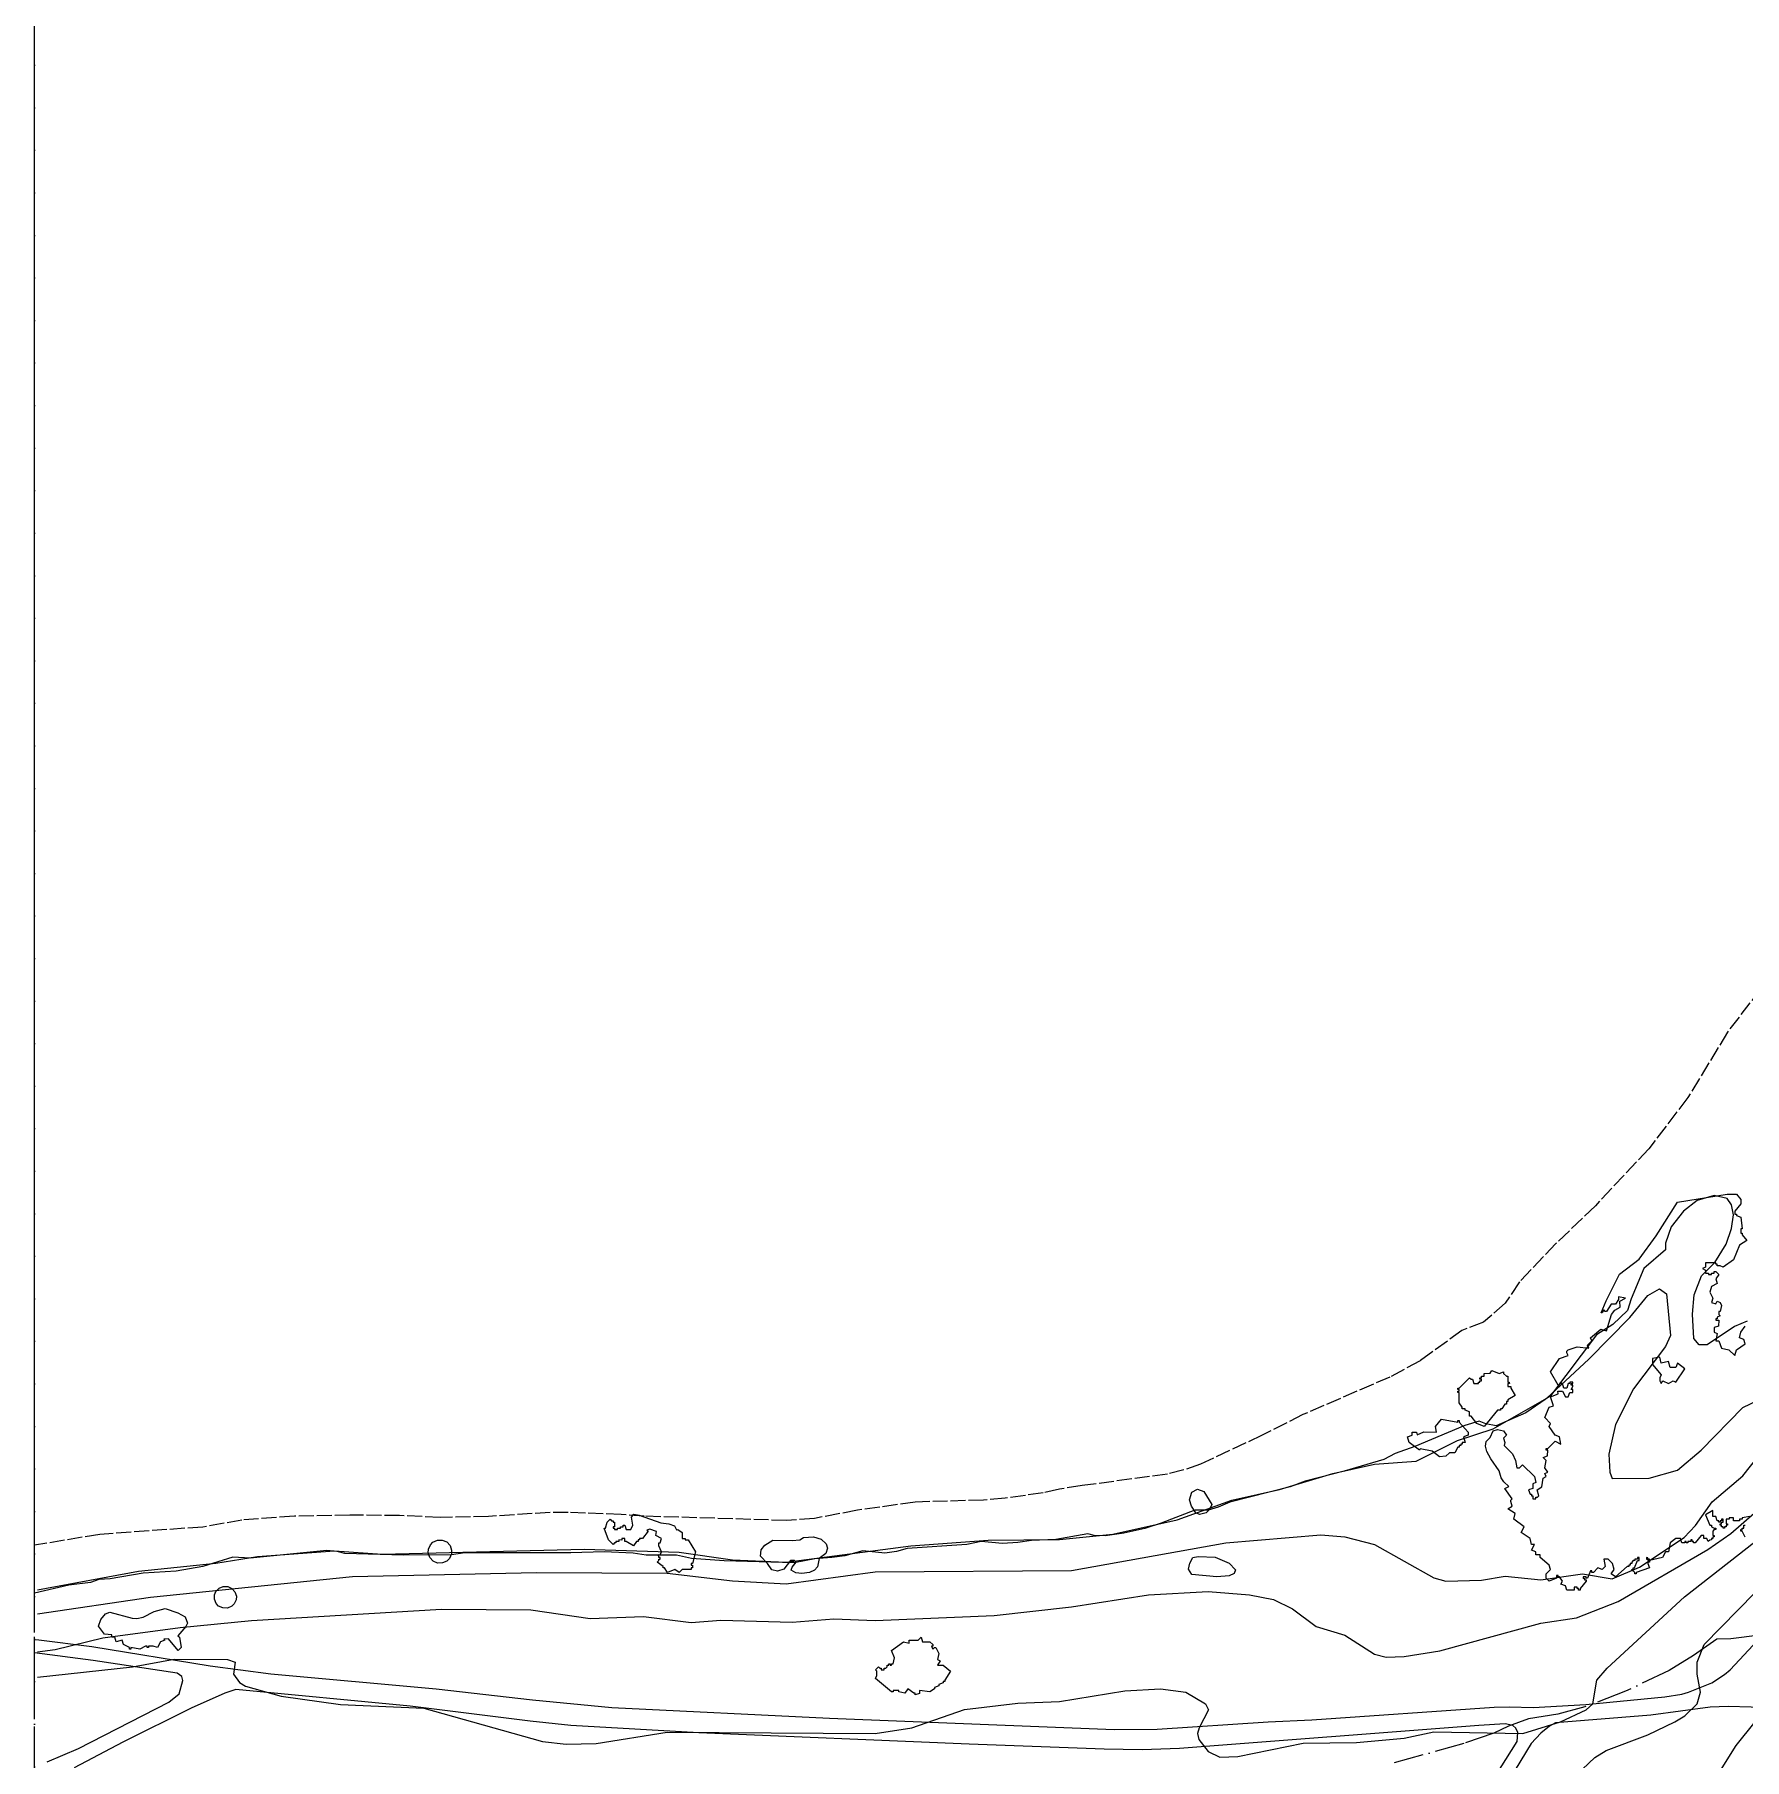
# Model space of a CAD drawing. Header units: metres. Extents: x -550 to 550, y -500 to 950.
# Drawn here: x -550 to -260, y -255 to 37.5 of the extents above; entities that cross this region are included whole.
import ezdxf

# ---------------------------------------------------------------- set-up
doc = ezdxf.new("R2010")
doc.units = ezdxf.units.M
doc.header["$LTSCALE"] = 2
for name, pattern in [('DASHDOT', [3.556, 2.54, -0.508, 0, -0.508]), ('DASHED', [1.524, 1.27, -0.254]), ('PHANTOM', [6.35, 3.175, -0.635, 0.635, -0.635, 0.635, -0.635])]:
    doc.linetypes.add(name, pattern=pattern)
for name, color, linetype in [('SITE-FLOOD-LIMIT', 5, 'DASHED'), ('SITE-PATH', 84, 'CONTINUOUS'), ('SITE-PROPERTY', 7, 'PHANTOM'), ('SITE-SETBACK-WATER', 1, 'DASHDOT'), ('SITE-TREE-CANOPY', 94, 'CONTINUOUS'), ('SITE-WATER-EDGE', 5, 'CONTINUOUS'), ('TOPO-CONTOUR-MAJOR', 8, 'CONTINUOUS'), ('TOPO-CONTOUR-MINOR', 9, 'CONTINUOUS')]:
    doc.layers.add(name, color=color, linetype=linetype)

msp = doc.modelspace()

# ---------------------------------------------------------------- linework, layer by layer
at = {"layer": 'SITE-FLOOD-LIMIT'}
msp.add_lwpolyline([(-257.25, -124.23), (-262.92, -131.65), (-269.63, -142.73), (-276.26, -151.42), (-285.32, -161.08), (-292, -167.49), (-298.17, -173.99), (-300.6, -177.6), (-304.29, -180.81), (-307.95, -182.23), (-315.04, -187.37), (-320.16, -190.12), (-334.92, -196.49), (-341.81, -200), (-352.26, -204.89), (-355.1, -205.86), (-357.89, -206.58), (-372.36, -208.53), (-376.21, -209.14), (-378.96, -209.75), (-385.4, -210.68), (-389.06, -210.99), (-400.64, -211.31), (-410.43, -212.7), (-417.74, -214.08), (-422.46, -214.44), (-446.64, -213.71), (-450.5, -213.41), (-459.49, -213.07), (-462.54, -213.08), (-473, -213.75), (-481.23, -213.92), (-488.09, -213.62), (-496.52, -213.53), (-505.91, -213.7), (-514.85, -214.37), (-521.45, -215.55), (-538.91, -216.79), (-550, -218.65), (-550, 611.76)], dxfattribs=at)
at = {"layer": 'SITE-PATH'}
for points in [[(-547.84, -255.37), (-542.51, -253.1), (-527.21, -245.27), (-525.47, -243.82), (-524.82, -241.57), (-525, -240.87), (-525.83, -240.35), (-540.06, -238.16), (-550, -236.9), (-550, -234.62), (-549.27, -234.7), (-540.29, -235.79), (-520.23, -239.07), (-509.9, -240.42), (-481.91, -243), (-465.56, -244.87), (-452.09, -246.12), (-415.18, -247.98), (-366.94, -249.86), (-359.63, -249.8), (-340.82, -248.55), (-333.42, -248.21), (-302.5, -246.1), (-299.87, -246.01), (-295.87, -246.14), (-286.96, -245.63), (-273.52, -244.36), (-270.68, -243.91), (-269.51, -243.57), (-265.59, -241.98), (-263.4, -240.57), (-262.46, -239.75), (-257.78, -234.74)], [(-318.57, -283.67), (-298.58, -251.92), (-298.48, -250.36), (-298.8, -249.67), (-299.32, -249.18), (-300.6, -248.94), (-305.06, -249.22), (-355.86, -253.09), (-362.19, -253.3), (-368.63, -253.19), (-391.52, -252.39), (-437.34, -250.46), (-459.04, -249.19), (-465.93, -248.49), (-486.32, -245.92), (-515.84, -243.1), (-517.71, -243.69), (-523.45, -246.25), (-535.03, -252.03), (-543.25, -256.39)], [(-254.97, -246.18), (-262.81, -245.96), (-265.83, -246.11), (-275.89, -247.45), (-292.07, -248.72), (-293.12, -249.29), (-294.54, -250.5), (-296.2, -252.26), (-312.33, -278.76)]]:
    msp.add_lwpolyline(points, dxfattribs=at)
at = {"layer": 'SITE-PROPERTY'}
msp.add_lwpolyline([(-91.29, 364.29), (28.27, 364.14), (-149.92, -232.31), (-283.98, -308.65), (-550, -309.07), (-550, 364.89)], close=True, dxfattribs=at)
msp.add_lwpolyline([(-91.29, 364.29), (28.27, 364.14), (-149.92, -232.31), (-283.98, -308.65), (-550, -309.07), (-550, 364.89)], close=True, dxfattribs=at)
at = {"layer": 'SITE-SETBACK-WATER'}
for points in [[(-550, -276.7), (-550, 665.93)], [(-257.45, -233.86), (-262.34, -234.5), (-264.71, -234.57), (-268.65, -237.31), (-272.78, -239.88), (-280.23, -243.39), (-287.08, -246.05), (-291.7, -247.27), (-296.66, -248.06), (-300.05, -249.33), (-302.53, -250.49), (-307.61, -252.23), (-319.76, -255.62)]]:
    msp.add_lwpolyline(points, dxfattribs=at)
at = {"layer": 'SITE-TREE-CANOPY'}
for points in [[(-259.15, -213.74), (-260.4, -213.99), (-260.41, -214.24), (-260.9, -214.24), (-260.9, -214.49), (-261.9, -214.49), (-261.9, -213.99), (-262.65, -213.99), (-262.65, -214.23), (-263.15, -214.24), (-263.15, -214.99), (-262.9, -214.99), (-262.9, -215.24), (-263.15, -215.23), (-263.15, -215.49), (-263.4, -215.49), (-263.4, -215.74), (-263.65, -215.73), (-263.65, -215.49), (-263.9, -215.49), (-263.9, -215.25), (-264.15, -215.24), (-264.15, -214.99), (-263.9, -214.99), (-263.9, -214.74), (-263.65, -214.74), (-263.65, -214.24), (-263.9, -214.24), (-263.9, -214.49), (-264.15, -214.49), (-264.15, -214.74), (-264.4, -214.74), (-264.4, -214.49), (-264.65, -214.49), (-264.9, -213.74), (-265.4, -213.74), (-265.4, -212.74), (-266.65, -213.49), (-265.91, -215.24), (-265.65, -215.24), (-265.65, -215.49), (-265.15, -215.74), (-264.9, -215.74), (-264.9, -215.99), (-265.16, -215.99), (-265.4, -216.24), (-265.4, -216.99), (-265.15, -216.99), (-265.15, -217.23), (-265.4, -217.25), (-265.4, -217.49), (-265.65, -217.49), (-265.65, -217.73), (-265.9, -217.75), (-266.16, -217.99), (-266.4, -217.49), (-266.9, -217.49), (-266.91, -216.99), (-267.4, -216.99), (-268.4, -218.24), (-268.66, -218.24), (-268.66, -217.99), (-268.9, -217.99), (-268.9, -217.74), (-269.15, -217.74), (-269.15, -217.99), (-269.65, -217.98), (-269.65, -218.24), (-269.9, -218.24), (-269.91, -217.98), (-270.15, -218), (-270.15, -218.24), (-270.65, -218.24), (-270.9, -217.49), (-271.65, -217.49), (-272.65, -218.24), (-272.9, -219.74), (-273.41, -219.74), (-273.91, -220.74), (-276.15, -221.24), (-276.15, -221.49), (-276.4, -221.49), (-276.4, -221.74), (-276.16, -222.49), (-278.4, -223.23), (-278.4, -223.49), (-278.65, -223.49), (-278.65, -223.25), (-278.9, -222.99), (-279.15, -222.99), (-279.15, -222.74), (-278.9, -222.74), (-278.9, -222.49), (-278.66, -222.49), (-278.15, -221.24), (-277.9, -221.24), (-277.9, -220.74), (-278.15, -220.74), (-278.15, -220.99), (-278.65, -220.99), (-278.65, -221.24), (-278.9, -221.24), (-279.15, -221.49), (-279.15, -221.74), (-279.41, -221.74), (-279.4, -221.99), (-279.65, -221.99), (-279.65, -222.24), (-279.9, -222.24), (-281.9, -223.99), (-282.65, -223.48), (-282.15, -222.74), (-282.4, -221.74), (-283.15, -220.99), (-283.9, -220.99), (-283.66, -222.24), (-284.15, -222.74), (-284.91, -222.49), (-285.65, -223.24), (-285.9, -223.24), (-285.9, -222.99), (-286.15, -222.99), (-286.65, -224.24), (-286.9, -224.23), (-286.9, -223.99), (-287.4, -223.99), (-287.4, -224.25), (-287.16, -224.23), (-287.16, -224.49), (-286.9, -224.49), (-286.9, -224.74), (-287.9, -225.99), (-287.9, -226.24), (-288.16, -226.24), (-288.16, -225.99), (-288.4, -225.99), (-288.4, -225.73), (-288.9, -225.74), (-288.9, -226.23), (-290.15, -226.24), (-290.4, -225.49), (-291.15, -225.24), (-290.9, -224.74), (-291.4, -224), (-291.65, -223.99), (-291.65, -223.74), (-291.9, -223.74), (-291.9, -224.24), (-293.15, -224.74), (-293.65, -224.24), (-293.65, -223.49), (-292.91, -222.74), (-293.15, -221.99), (-294.65, -220.74), (-294.65, -220.24), (-295.4, -220.24), (-295.4, -219.74), (-296.15, -219.49), (-295.65, -218.49), (-296.15, -218.49), (-296.4, -217.49), (-297.9, -216.49), (-297.4, -215.49), (-299.15, -214.24), (-298.9, -213.24), (-300.15, -212.49), (-299.4, -211.99), (-299.65, -211.24), (-299.65, -210.99), (-299.4, -210.74), (-300.65, -208.99), (-300, -208.67), (-300.85, -207.91), (-301.27, -207.21), (-301.64, -206.04), (-303.07, -204), (-303.72, -202.72), (-303.92, -201.86), (-303.84, -201.04), (-303.15, -200.36), (-302.65, -199.24), (-301.9, -198.99), (-300.9, -199.24), (-300.4, -199.99), (-300.9, -200.49), (-300.65, -201.23), (-300.77, -201.72), (-299.35, -203.16), (-298.84, -204.24), (-298.61, -205.49), (-298.16, -205.49), (-297.65, -204.99), (-295.65, -206.99), (-295.4, -207.99), (-295.91, -208.24), (-295.9, -208.99), (-296.65, -209.24), (-296.4, -209.99), (-296.15, -209.99), (-296.15, -210.24), (-295.9, -210.24), (-295.9, -210.74), (-295.4, -210.74), (-295.4, -210.49), (-295.15, -210.49), (-294.9, -210.24), (-295.16, -209.24), (-294.4, -208.74), (-294.16, -207.24), (-293.65, -207), (-293.9, -206.49), (-293.4, -206.24), (-293.9, -205.49), (-293.65, -204.24), (-294.15, -203.74), (-293.41, -203.49), (-293.4, -202.49), (-293.65, -202.49), (-293.65, -202.25), (-293.4, -202.23), (-292.15, -200.99), (-291.16, -201.49), (-291.4, -200.23), (-292.15, -199.99), (-293.15, -198.49), (-292.9, -197.99), (-293.9, -196.99), (-293.16, -195.24), (-292.4, -194.99), (-292.9, -193.49), (-291.65, -192.99), (-291.66, -192.49), (-290.9, -192.49), (-290.4, -193.5), (-289.9, -193.48), (-289.65, -192.74), (-289.15, -192.74), (-289.16, -192.24), (-289.4, -192.24), (-289.15, -191.74), (-289.15, -191.49), (-289.4, -191.49), (-289.4, -191.24), (-289.15, -191.24), (-289.15, -190.99), (-289.65, -190.99), (-289.65, -191.24), (-289.91, -191.24), (-290.15, -191.99), (-290.65, -191.99), (-290.9, -191.24), (-291.4, -191.24), (-291.4, -191.49), (-291.65, -191.49), (-292.9, -189.24), (-291.4, -186.99), (-289.91, -186.49), (-290.15, -185.99), (-290.15, -185.74), (-289.9, -185.49), (-288.4, -184.99), (-286.4, -185.24), (-286.65, -184.73), (-285.9, -183.99), (-286.15, -183.49), (-284.4, -181.99), (-283.43, -182.31), (-282.58, -179.5), (-282.04, -178.79), (-281.12, -178.27), (-281.15, -177.25), (-280.19, -176.76), (-281.4, -176.54), (-281.4, -176.99), (-281.9, -177.74), (-282.65, -177.74), (-283.4, -178.99), (-283.65, -178.99), (-283.9, -178.74), (-284.15, -179.24), (-284.32, -179.24), (-283.46, -177.2), (-281.2, -172.67), (-277.88, -170.11), (-275.02, -166.19), (-271.4, -160.45), (-262.96, -159.09), (-261.4, -159.1), (-260.65, -159.99), (-260.66, -160.74), (-261.65, -161.99), (-261.65, -162.49), (-261.4, -162.49), (-261.4, -162.74), (-260.65, -162.99), (-260.4, -164.99), (-260.65, -164.99), (-260.66, -165.74), (-260.4, -165.74), (-260.4, -165.99), (-259.65, -166.99), (-260.9, -167.74), (-261.9, -170.24), (-263.65, -171.48), (-264.15, -171.24), (-264.65, -171.24), (-264.65, -170.99), (-264.9, -170.99), (-264.9, -170.74), (-266.65, -170.74), (-266.65, -171.49), (-267.15, -171.74), (-266.65, -171.99), (-266.65, -172.49), (-266.15, -172.49), (-266.15, -172.74), (-265.65, -172.74), (-265.65, -172.49), (-265.15, -172.5), (-265.15, -172.24), (-264.91, -172.24), (-264.4, -172.74), (-264.9, -173.49), (-264.66, -174.24), (-265.65, -174.74), (-265.9, -175.74), (-265.4, -176.74), (-265.65, -177.49), (-264.9, -177.73), (-264.65, -177.23), (-264.15, -177.49), (-263.9, -177.99), (-264.15, -178.99), (-264.4, -178.99), (-264.4, -179.49), (-264.15, -179.74), (-264.65, -179.99), (-264.65, -180.24), (-264.9, -180.24), (-264.9, -180.49), (-264.4, -180.49), (-264.41, -181.5), (-265.15, -181.74), (-265.15, -182.5), (-264.65, -182.74), (-264.9, -183.99), (-264.4, -183.99), (-263.91, -185.24), (-262.66, -185.49), (-261.65, -186.49), (-261.41, -185.49), (-259.9, -184.49), (-260.15, -183.74), (-260.9, -183.49), (-260.65, -182.49), (-259.9, -181.49)], [(-259.9, -217.24), (-260.4, -216.24), (-260.65, -216.24), (-260.65, -215.99), (-260.4, -216), (-260.4, -215.74), (-260.15, -215.74), (-260.15, -215.24), (-259.9, -215.24)]]:
    msp.add_lwpolyline(points, dxfattribs=at)
for points in [[(-274.15, -191.24), (-273.9, -190.74), (-272.9, -191.24), (-272.15, -190.74), (-271.65, -190.98), (-270.15, -188.74), (-271.4, -187.74), (-271.65, -188.49), (-272.65, -188.49), (-272.9, -187.49), (-274.16, -187.74), (-274.4, -186.74), (-275.65, -186.99), (-275.65, -187.99), (-274.15, -189.74), (-274.4, -190.24), (-274.4, -190.74)], [(-301.65, -189.49), (-300.9, -189.24), (-300.9, -189.49), (-300.4, -189.99), (-300.15, -189.99), (-300.15, -190.99), (-299.91, -190.99), (-299.9, -191.24), (-300.15, -191.23), (-300.15, -191.74), (-299.65, -191.74), (-299.65, -191.99), (-298.9, -193.24), (-300.16, -193.99), (-300.15, -194.24), (-300.4, -194.24), (-300.4, -194.74), (-300.66, -194.74), (-301.15, -195.49), (-301.4, -195.49), (-301.4, -195.74), (-301.9, -195.74), (-304.15, -198.49), (-305.4, -197.99), (-306.4, -196.74), (-306.66, -196.74), (-306.65, -195.99), (-307.41, -195.74), (-307.41, -195.49), (-307.9, -195.48), (-307.9, -195.24), (-308.4, -194.49), (-308.41, -192.74), (-308.65, -192.74), (-308.65, -192.49), (-308.41, -192.49), (-308.41, -192.24), (-308.65, -192.24), (-308.65, -191.99), (-308.4, -191.99), (-306.65, -190.24), (-306.4, -190.49), (-306.16, -190.49), (-305.9, -191.24), (-305.15, -191.24), (-305.15, -190.99), (-304.9, -190.99), (-304.91, -190.74), (-304.65, -190.74), (-304.65, -190.49), (-304.91, -190.49), (-304.9, -190.24), (-304.65, -190.24), (-304.65, -189.99), (-304.15, -189.99), (-304.15, -189.49), (-303.16, -189.48), (-302.9, -189)], [(-315.15, -202.49), (-316.9, -201.23), (-317.15, -200.24), (-316.4, -199.99), (-316.4, -199.49), (-315.66, -199.49), (-315.51, -199.92), (-314.43, -199.4), (-312.24, -199.44), (-312.4, -198.49), (-311.4, -197.24), (-308.65, -197.74), (-308.65, -197.49), (-308.41, -197.49), (-308.41, -197.74), (-306.91, -199.49), (-306.91, -199.99), (-307.65, -200.23), (-307.4, -201.24), (-307.9, -201.24), (-307.91, -201.49), (-308.15, -201.49), (-308.15, -201.74), (-308.4, -201.74), (-308.4, -201.99), (-308.65, -201.99), (-309.15, -202.99), (-310.03, -202.99), (-310.7, -203.53), (-311.77, -203.63), (-313, -202.71), (-315.01, -202.27)], [(-352.44, -213.45), (-353.08, -213.14), (-353.8, -212.02), (-354.12, -210.91), (-353.72, -209.63), (-352.76, -209.14), (-351.73, -209.54), (-350.37, -211.7), (-350.77, -212.58), (-351.32, -213.13)], [(-445.65, -215.89), (-446.18, -216.06), (-445.91, -216.24), (-446.9, -217.49), (-447.4, -217.49), (-447.4, -217.74), (-447.65, -217.74), (-447.65, -217.99), (-447.9, -217.99), (-448.4, -218.74), (-449.65, -217.99), (-449.9, -217.99), (-449.9, -217.49), (-450.4, -217.49), (-450.4, -217.75), (-450.9, -217.74), (-450.9, -217.99), (-451.4, -217.99), (-451.4, -218.24), (-451.65, -218.24), (-451.9, -218.49), (-452.65, -217.74), (-453.41, -215.74), (-453.15, -215.74), (-452.91, -214.74), (-452.4, -214.24), (-452.15, -214.49), (-451.9, -214.5), (-451.9, -214.74), (-451.66, -214.74), (-451.65, -215.49), (-451.9, -215.49), (-451.9, -215.74), (-451.65, -215.74), (-451.65, -215.99), (-451.15, -215.99), (-451.15, -215.74), (-450.65, -215.74), (-450.65, -215.49), (-450.15, -215.49), (-450.15, -215.24), (-449.9, -215.24), (-449.66, -215.99), (-448.9, -215.99), (-448.55, -215.25), (-448.75, -213.9), (-448.38, -213.34), (-447.45, -213.51), (-443.8, -214.82), (-442.45, -215), (-441.49, -215.37), (-441.15, -216), (-440.9, -215.99), (-440.15, -216.49), (-440.16, -217.49), (-439.65, -217.49), (-439.65, -217.74), (-439.15, -217.74), (-437.9, -219.74), (-438.41, -221.74), (-438.65, -221.74), (-438.65, -221.99), (-438.4, -221.99), (-438.4, -222.49), (-438.65, -222.49), (-438.65, -222.75), (-440.16, -222.74), (-440.66, -223.24), (-441.4, -222.74), (-442.65, -223.24), (-443.15, -222.49), (-443.4, -222.49), (-443.4, -222.24), (-444.4, -221.49), (-444.15, -221.24), (-444.15, -220.99), (-443.9, -220.99), (-443.9, -220.74), (-444.15, -220.74), (-444.16, -220.23), (-443.9, -220.24), (-443.65, -219.73), (-444.15, -218.74), (-444.15, -218.24), (-443.9, -218.24), (-443.65, -217.49), (-444.65, -216.99), (-444.54, -216.32)], [(-479.31, -220.1), (-479.64, -220.86), (-480.07, -221.31), (-480.82, -221.64), (-481.65, -221.65), (-482.41, -221.32), (-482.96, -220.71), (-483.23, -219.92), (-483.2, -219.3), (-482.87, -218.55), (-482.43, -218.1), (-481.68, -217.76), (-480.85, -217.76), (-480.1, -218.08), (-479.53, -218.69), (-479.28, -219.48)], [(-426.15, -218.61), (-424.82, -217.8), (-421.5, -217.85), (-420.19, -217.72), (-419.58, -217.34), (-417.88, -217.23), (-416.58, -217.6), (-415.76, -218.38), (-415.54, -219.12), (-415.79, -220.05), (-416.94, -220.87), (-417.2, -222.32), (-417.72, -222.86), (-418.57, -223.23), (-419.88, -223.44), (-420.91, -223.32), (-421.69, -222.85), (-421.51, -222.37), (-420.85, -221.52), (-421.19, -221.23), (-421.82, -221.23), (-422.95, -222.67), (-424.01, -223.03), (-424.99, -222.78), (-425.68, -221.75), (-426.91, -220.46), (-426.76, -219.42)], [(-354.02, -223.14), (-354.29, -222.67), (-354.06, -221.66), (-353.59, -220.74), (-352.69, -220.53), (-349.81, -220.66), (-347.39, -221.68), (-346.35, -222.8), (-346.57, -223.4), (-347.43, -223.83), (-349.53, -223.99), (-353.73, -223.59)], [(-276.41, -220.75), (-276.65, -220.74), (-276.65, -220.99), (-276.4, -220.99)], [(-276.4, -221.23), (-276.15, -221.24), (-276.15, -220.99), (-276.4, -220.99)], [(-515.81, -227.88), (-516.14, -228.59), (-516.56, -228.99), (-517.28, -229.3), (-518.06, -229.27), (-518.77, -228.95), (-519.17, -228.53), (-519.47, -227.8), (-519.46, -227.03), (-519.24, -226.48), (-518.71, -225.91), (-517.99, -225.61), (-517.21, -225.63), (-516.51, -225.96), (-516, -226.55), (-515.76, -227.29)], [(-528.09, -234.55), (-527.9, -234.74), (-528.66, -234.99), (-529.16, -235.99), (-529.9, -235.74), (-530.65, -235.74), (-530.65, -235.99), (-530.9, -235.99), (-530.9, -235.74), (-531.15, -235.74), (-532.15, -236.24), (-533.65, -235.99), (-533.65, -236.24), (-533.9, -236.24), (-533.9, -235.99), (-534.9, -235.49), (-535.15, -234.75), (-536.15, -234.99), (-536.4, -234.24), (-536.9, -234.24), (-536.9, -233.84), (-538.11, -233.73), (-539.12, -232.36), (-538.76, -231.21), (-537.95, -230.28), (-537.2, -230.01), (-533.41, -231), (-532.62, -231.04), (-531.56, -230.85), (-529.69, -229.89), (-527.83, -229.35), (-525.72, -230.08), (-524.44, -230.78), (-524.08, -231.84), (-524.33, -232.4), (-525.67, -234.02), (-525.4, -234.24), (-525.15, -235.99), (-525.65, -236.49), (-527.26, -234.48)], [(-399.4, -234.99), (-398.15, -234.99), (-397.65, -235.49), (-397.65, -235.74), (-397.9, -235.74), (-397.65, -236.24), (-397.4, -235.98), (-397.15, -235.98), (-396.65, -236.99), (-396.9, -237.99), (-396.4, -238.24), (-396.9, -238.99), (-395.91, -238.99), (-394.65, -239.99), (-395.65, -241.49), (-395.65, -241.74), (-395.9, -241.74), (-395.9, -241.99), (-396.65, -242.24), (-396.65, -242.49), (-397.4, -242.74), (-397.4, -242.99), (-398.15, -243.49), (-399.9, -243.24), (-399.9, -243.75), (-400.65, -243.99), (-400.65, -243.74), (-400.91, -243.74), (-401.9, -242.99), (-402.4, -243.74), (-403.41, -243.48), (-403.41, -243.24), (-404.4, -243.24), (-404.4, -243.49), (-404.66, -243.49), (-407.41, -241.24), (-407.15, -240.74), (-407.15, -239.99), (-407.4, -239.74), (-406.9, -239.24), (-406.65, -239.49), (-406.41, -239.49), (-406.4, -239.74), (-405.9, -239.74), (-405.9, -239.49), (-405.65, -239.49), (-405.4, -239.24), (-405.4, -238.99), (-405.15, -238.99), (-405.15, -238.74), (-404.9, -238.74), (-404.9, -238.99), (-404.65, -238.99), (-404.65, -238.74), (-404.4, -238.74), (-404.15, -237.74), (-404.65, -236.49), (-402.65, -234.99), (-401.65, -235.24), (-401.65, -234.74), (-400.16, -234.73), (-399.65, -234.23)]]:
    msp.add_lwpolyline(points, close=True, dxfattribs=at)
at = {"layer": 'SITE-WATER-EDGE'}
msp.add_lwpolyline([(-259.59, -180.65), (-261.71, -181.55), (-266.38, -184.66), (-267.74, -184.64), (-268.61, -183.58), (-268.83, -179.44), (-268.56, -176.17), (-267.32, -172.95), (-265.06, -170.68), (-263.12, -167.58), (-262.21, -164.91), (-261.92, -162.59), (-262.25, -160.91), (-262.96, -159.85), (-265.18, -159.36), (-268.08, -160.17), (-270.37, -162.02), (-272.48, -164.63), (-273.41, -167.44), (-273.45, -168.55), (-277.07, -171.71), (-279.27, -176.85), (-279.86, -178.85), (-282.38, -181.2), (-285.14, -182.95), (-292.93, -193.3), (-297.13, -196.21), (-302.14, -198.37), (-303.88, -198.07), (-305.03, -197.58), (-307.45, -198.32), (-315.91, -201.91), (-319.27, -203.08), (-321.2, -204.11), (-327.92, -206.1), (-334.51, -207.78), (-337.07, -208.71), (-347.32, -211.34), (-349.27, -212.19), (-350.97, -212.71), (-353.21, -212.69), (-358.93, -214.9), (-361.69, -215.79), (-365.29, -216.61), (-368.46, -217.04), (-370.29, -216.97), (-371.4, -216.7), (-376.82, -217.64), (-380.92, -217.83), (-383.26, -218.17), (-385.86, -218.34), (-389.47, -218), (-391.9, -218.49), (-402.03, -219.17), (-403.84, -219.68), (-405.78, -219.98), (-409.54, -219.6), (-412.57, -220.41), (-414.77, -220.74), (-417.67, -220.94), (-421.16, -221.64), (-433.03, -221.26), (-438.6, -220.87), (-441.14, -220.33), (-446.28, -220.32), (-448.49, -219.97), (-453.42, -219.77), (-459.04, -219.9), (-477.03, -219.91), (-479.27, -220.25), (-487.42, -220.34), (-497.37, -220.05), (-498.68, -219.67), (-500.42, -219.54), (-513.4, -220.83), (-516.34, -220.68), (-521.48, -222.25), (-525.99, -223.03), (-531.55, -223.38), (-537.16, -224.32), (-539.1, -224.42), (-540.52, -224.98), (-544.2, -225.38), (-550, -226.74), (-550, 615.97)], dxfattribs=at)
at = {"layer": 'TOPO-CONTOUR-MAJOR'}
msp.add_lwpolyline([(-549.5, -241.02), (-533.37, -239.23), (-526.32, -237.96), (-517.25, -238.03), (-515.96, -238.48), (-516.23, -240.5), (-515.24, -241.9), (-514.23, -242.53), (-508.18, -244.24), (-498.11, -245.64), (-484, -246.25), (-463.85, -251.93), (-459.82, -252.39), (-454.78, -252.27), (-442.69, -250.31), (-407.42, -250.55), (-401.24, -249.57), (-392.31, -246.46), (-383.24, -245.44), (-376.19, -245.12), (-365.1, -243.31), (-359.06, -242.99), (-354.76, -243.52), (-351.43, -245.53), (-350.91, -246.54), (-352.52, -249.57), (-352.81, -250.57), (-352.58, -251.58), (-350.97, -253.6), (-348.98, -254.58), (-345.96, -254.45), (-334.87, -252.2), (-325.81, -252.1), (-317.74, -251.33), (-312.71, -250.29), (-297.59, -250.56), (-291.2, -248.56), (-286.87, -246.54), (-285.75, -245.53), (-285.04, -241.5), (-283.34, -239.49), (-270.19, -227.4), (-258.3, -218.07)], dxfattribs=at)
at = {"layer": 'TOPO-CONTOUR-MINOR'}
for points in [[(-549.5, -226.17), (-532.37, -223.02), (-519.27, -221.69), (-512.21, -220.55), (-499.12, -219.58), (-491.05, -220.17), (-456.8, -219.29), (-440.67, -219.83), (-431.61, -221.11), (-422.54, -221.48), (-401.38, -218.72), (-388.28, -217.75), (-376.19, -217.65), (-367.12, -216.76), (-356.25, -214.3), (-346.97, -210.98), (-338.9, -209.19), (-329.84, -206.48), (-322.78, -204.87), (-315.73, -204.36), (-308.68, -200.86), (-302.63, -198.89), (-293.56, -193.72), (-286.41, -187.09), (-279.46, -180.02), (-276.43, -176.3), (-274.42, -175.18), (-273.28, -176.01), (-272.57, -183.06), (-273.41, -184.96), (-278.87, -192.13), (-281.92, -198.18), (-283.01, -203.21), (-282.89, -206.24), (-282.48, -207.34), (-276.19, -207.25), (-271.39, -205.89), (-267.36, -202.49), (-260.31, -195.29), (-256.28, -193.38)], [(-549.5, -230.24), (-530.35, -227.42), (-496.09, -223.93), (-464.86, -223.27), (-442.69, -223.37), (-431.61, -224.66), (-422.54, -225.19), (-407.42, -223.14), (-374.17, -222.94), (-347.97, -218.22), (-331.85, -216.85), (-327.82, -217.22), (-322.78, -218.49), (-312.71, -224.14), (-310.69, -224.72), (-304.65, -224.58), (-300.62, -223.9), (-294.57, -224.5), (-287.52, -223.47), (-282.48, -224.33), (-277.81, -222.36), (-270.24, -217.32), (-268.31, -215.31), (-265.53, -211.28), (-260.31, -206.87), (-256.63, -202.21)], [(-549.5, -236.73), (-546.47, -236.34), (-538.41, -234.34), (-525.31, -232.56), (-513.22, -231.37), (-480.98, -229.48), (-465.86, -229.61), (-455.79, -231.05), (-446.72, -230.72), (-438.66, -231.76), (-433.62, -231.34), (-421.53, -231.69), (-414.48, -231.11), (-407.42, -231.4), (-387.27, -230.54), (-374.17, -229.08), (-361.07, -227.02), (-351, -226.5), (-343.94, -227.02), (-339.91, -227.85), (-336.68, -229.41), (-332.64, -232.44), (-327.82, -233.88), (-322.78, -237.12), (-320.77, -237.6), (-317.74, -237.48), (-311.7, -236.53), (-294.57, -231.86), (-288.52, -230.96), (-281.47, -228.16), (-266.26, -219.34), (-262.33, -216.62), (-256.21, -211.28)], [(-258.25, -248.56), (-261.48, -252.59), (-270.39, -266.78), (-275.43, -272.5), (-278.45, -274.12), (-280.46, -274.31), (-282.48, -273.67), (-287.52, -271.19), (-290.86, -268.71), (-291.84, -267.7), (-292.67, -265.69), (-292.05, -262.66), (-288.55, -257.63), (-285.43, -254.6), (-283.49, -253.46), (-276.43, -250.79), (-271.84, -248.56), (-270.15, -247.55), (-268.05, -245.53), (-267.48, -243.52), (-268.08, -240.5), (-268.06, -238.48), (-266.86, -235.46), (-258.3, -226.72)]]:
    msp.add_lwpolyline(points, dxfattribs=at)

doc.saveas('drawing.dxf')
